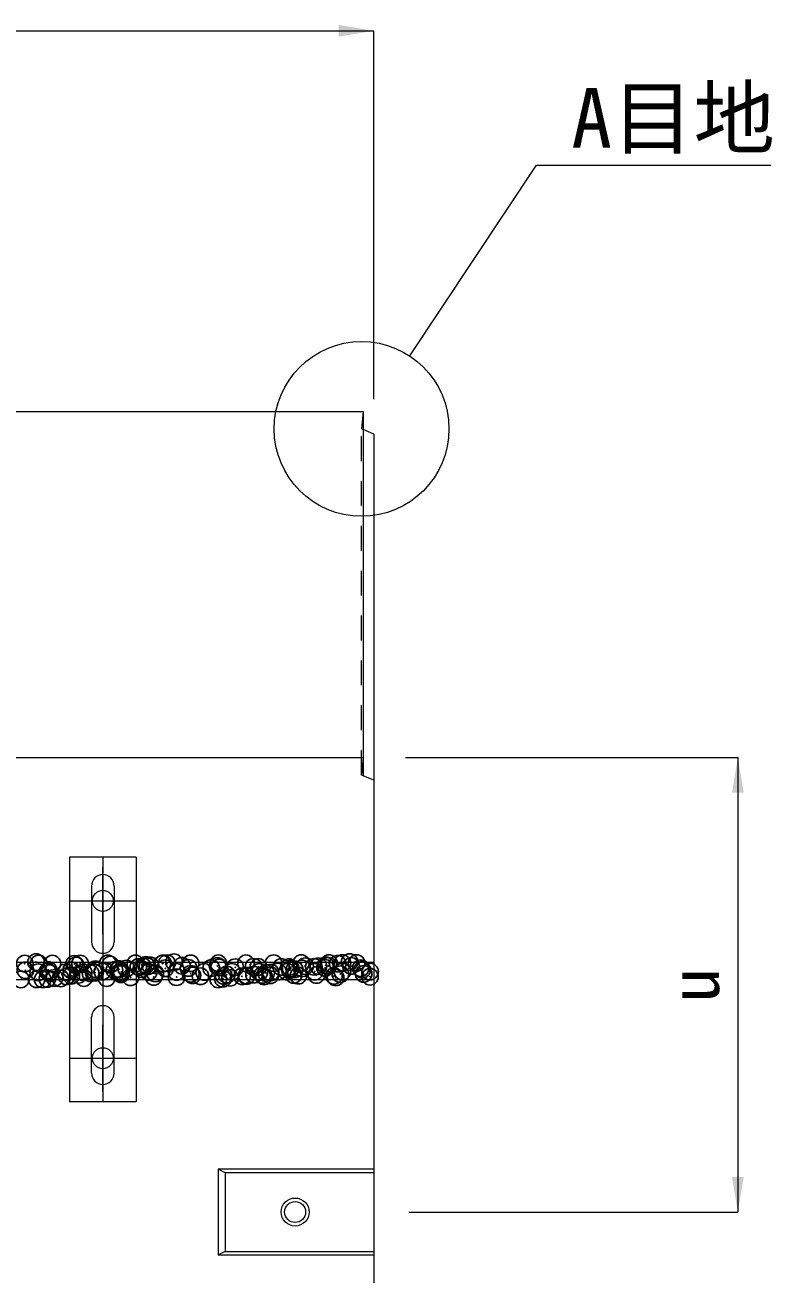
# Model space of a CAD drawing. Units: millimetres at full size; details may follow other scales. Extents: x 5964 to 125098, y -10801 to 28073.
# Drawn here: x 100389 to 100817, y 8409 to 9124 of the extents above; entities that cross this region are included whole.
import ezdxf
from ezdxf.enums import TextEntityAlignment as Align

# ---------------------------------------------------------------- set-up
doc = ezdxf.new("R2010")
doc.units = ezdxf.units.MM
doc.header["$LTSCALE"] = 19
doc.header["$PDMODE"] = 32
doc.header["$PDSIZE"] = 9.5
doc.linetypes.add('USER1', pattern=[1.35, 0.75, -0.6])
doc.linetypes.add('USER4', pattern=[12.8, 11, -0.6, 0.6, -0.6])
for name, color, linetype, lineweight in [('0_2', 7, 'Continuous', 20), ('インサート', 3, 'USER1', 9), ('ジョイント', 7, 'Continuous', 9), ('寸法線', 7, 'Continuous', 9), ('引出線', 4, 'Continuous', 13), ('本体', 2, 'Continuous', 9), ('補助線', 8, 'Continuous', 13)]:
    doc.layers.add(name, color=color, linetype=linetype, lineweight=lineweight)
doc.layers.add('ハッチング', color=7, linetype='Continuous')
doc.styles.add('ＭＳ ゴシック', font='')
doc.styles.get('ＭＳ ゴシック').set_extended_font_data('MS Gothic')

# ---------------------------------------------------------------- blocks, each defined once
blk = doc.blocks.new('filled_arrow')
at = {"color": 0, "linetype": 'Continuous', "lineweight": -2}
blk.add_solid([(7.5, 1.25), (0, 0), (7.5, -1.25)], dxfattribs=at)

msp = doc.modelspace()

# ---------------------------------------------------------------- linework, layer by layer
at = {"layer": '0_2'}
for p, q in [((99590.69, 8577.69), (100588.69, 8577.69)), ((100588.69, 8568.35), (100588.69, 8492.05))]:
    msp.add_line(p, q, dxfattribs=at)
at = {"layer": 'インサート', "linetype": 'USER4', "lineweight": 5}
for p, q in [((100433.69, 8603.69), (100433.69, 8641.69)), ((100414.69, 8622.69), (100452.69, 8622.69)), ((100433.69, 8513.69), (100433.69, 8551.69)), ((100414.69, 8532.69), (100452.69, 8532.69))]:
    msp.add_line(p, q, dxfattribs=at)
at = {"layer": 'インサート', "linetype": 'Continuous'}
for centre in [(100433.69, 8622.69), (100433.69, 8532.69)]:
    msp.add_circle(centre, 6, dxfattribs=at)
at = {"layer": 'インサート', "linetype": 'Continuous', "lineweight": 5}
for radius in [8, 6]:
    msp.add_circle((100543.69, 8444.69), radius, dxfattribs=at)
at = {"layer": 'ジョイント'}
for p, q in [((100452.69, 8647.69), (100414.69, 8647.69)), ((100414.69, 8647.69), (100414.69, 8507.69)), ((100452.69, 8647.69), (100452.69, 8507.69)), ((100427.19, 8631.19), (100427.19, 8599.19)), ((100440.19, 8631.19), (100440.19, 8599.19)), ((100427.19, 8524.19), (100427.19, 8556.19)), ((100440.19, 8524.19), (100440.19, 8556.19)), ((100452.69, 8507.69), (100414.69, 8507.69))]:
    msp.add_line(p, q, dxfattribs=at)
for centre, start, end in [((100433.69, 8631.19), 0, 180), ((100433.69, 8599.19), 180, 0), ((100433.69, 8556.19), 0, 180), ((100433.69, 8524.19), 180, 0)]:
    msp.add_arc(centre, 6.5, start, end, dxfattribs=at)
at = {"layer": 'ハッチング'}
for p in [(100389.02, 8586.79), (100395.48, 8587.65), (100397.03, 8586.84), (100404.84, 8586.82), (100417.36, 8586.67), (100418.29, 8585.81), (100420.66, 8586.85), (100436.48, 8586.88), (100437.98, 8586.22), (100442.67, 8583.72), (100447.1, 8584), (100452.3, 8586.91), (100454, 8584.9), (100455.66, 8583.66), (100456.64, 8585.25), (100458.31, 8586.04), (100459.25, 8585.18), (100460.77, 8585.8), (100467.67, 8586.7), (100468.12, 8586.94), (100469.38, 8584.15), (100470.32, 8587.05), (100474.45, 8587.6), (100478.94, 8585.59), (100482.68, 8584.32), (100483.94, 8586.97), (100495.68, 8584.26), (100499.27, 8585.42), (100499.76, 8586.99), (100500.2, 8584.56), (100509.4, 8584.75), (100515.58, 8587.02), (100519.89, 8584.97), (100522.69, 8584.92), (100531.4, 8587.05), (100535.69, 8584.86), (100540.22, 8584.8), (100541.16, 8583.94), (100547.22, 8587.08), (100547.5, 8584.06), (100549.41, 8585.35), (100554.4, 8584.97), (100557.04, 8585.32), (100560.85, 8584.35), (100561.17, 8585.86), (100562.71, 8585.52), (100563.04, 8587.11), (100568.07, 8586.77), (100570.72, 8587.12), (100574.85, 8587.66), (100575.7, 8585.46), (100578.86, 8587.14), (100581.18, 8584.17), (100386.82, 8577.75), (100389.36, 8582.95), (100395.8, 8577.86), (100396.73, 8581.88), (100399.3, 8577.7), (100401.94, 8578.05), (100402.09, 8582.21), (100402.65, 8583.12), (100403.02, 8581.35), (100406.07, 8578.6), (100409.52, 8578.35), (100412.55, 8581.91), (100412.97, 8579.5), (100415.62, 8579.85), (100415.65, 8583.05), (100419.75, 8580.4), (100422.71, 8581.76), (100422.82, 8578.52), (100426.65, 8581.3), (100428.37, 8581.94), (100429.29, 8581.65), (100429.37, 8583.55), (100433.42, 8582.2), (100435.82, 8578.46), (100440.32, 8583.1), (100442.97, 8583.45), (100443.04, 8581.58), (100443.98, 8580.73), (100444.19, 8581.97), (100449.54, 8578.96), (100460.01, 8582), (100462.83, 8579.13), (100463.67, 8581.13), (100475.83, 8582.02), (100475.83, 8579.06), (100484, 8580.96), (100484.93, 8580.1), (100489.55, 8579.56), (100491.65, 8582.05), (100499.7, 8577.77), (100502.35, 8578.12), (100502.85, 8579.73), (100504.62, 8580.51), (100506.48, 8578.66), (100507.47, 8582.08), (100513.38, 8579.57), (100515.84, 8579.66), (100516.02, 8579.92), (100520.15, 8580.46), (100523.29, 8582.11), (100524.95, 8580.34), (100525.89, 8579.48), (100527.05, 8581.37), (100529.56, 8580.16), (100529.7, 8581.72), (100533.83, 8582.26), (100539.11, 8582.14), (100540.73, 8583.17), (100542.86, 8580.33), (100543.37, 8583.52), (100545.58, 8579.89), (100554.93, 8582.17), (100555.86, 8580.27), (100565.9, 8579.71), (100566.84, 8578.85), (100569.58, 8580.76), (100570.75, 8582.2), (100582.11, 8583.31), (100582.87, 8580.93), (100586.53, 8579.26), (100586.57, 8582.23)]:
    msp.add_point(p, dxfattribs=at)
at = {"layer": '寸法線'}
for p, q in [((99590.69, 9120.4), (100588.69, 9120.4)), ((100588.69, 8909.69), (100588.69, 9120.4)), ((100606.93, 8704.67), (100796.97, 8704.67)), ((100796.97, 8704.67), (100796.97, 8444.69)), ((100608.69, 8444.69), (100796.97, 8444.69))]:
    msp.add_line(p, q, dxfattribs=at)
at = {"layer": '引出線'}
msp.add_lwpolyline([(100609.31, 8934.38), (100681.7, 9043.64), (100815.91, 9043.64)], dxfattribs=at)
at = {"layer": '引出線', "lineweight": 9}
msp.add_circle((100581.69, 8892.69), 50, dxfattribs=at)
at = {"layer": '本体', "lineweight": 20}
for p, q in [((99596.69, 8902.69), (100582.69, 8902.69)), ((100582.69, 8902.69), (100582.69, 8892.27)), ((100588.69, 8889.69), (100582.69, 8892.27)), ((100588.69, 8889.69), (100588.69, 8027.69)), ((99596.69, 8704.67), (100582.69, 8704.67)), ((100588.69, 8691.69), (100582.69, 8694.26)), ((99590.69, 8587.69), (100588.69, 8587.69)), ((99590.69, 8577.69), (100588.69, 8577.69))]:
    msp.add_line(p, q, dxfattribs=at)
at = {"layer": '本体', "color": 4, "linetype": 'USER1', "lineweight": 5}
for p, q in [((100582.69, 8902.69), (100581.69, 8892.69)), ((100581.69, 8694.69), (100581.69, 8892.69)), ((100582.69, 8892.27), (100581.69, 8892.69)), ((100582.69, 8704.69), (100581.69, 8694.69)), ((100582.69, 8694.26), (100581.69, 8694.69))]:
    msp.add_line(p, q, dxfattribs=at)
at = {"layer": '本体', "lineweight": 5}
msp.add_line((100582.69, 8892.27), (100582.69, 8694.26), dxfattribs=at)
at = {"layer": '本体', "color": 4, "lineweight": 5}
for p, q in [((100503.69, 8467.19), (100499.69, 8469.19)), ((100499.69, 8469.19), (100499.69, 8420.19)), ((100588.69, 8469.19), (100499.69, 8469.19)), ((100503.69, 8467.19), (100503.69, 8422.19)), ((100588.69, 8467.19), (100503.69, 8467.19)), ((100503.69, 8422.19), (100499.69, 8420.19)), ((100499.69, 8420.19), (100588.69, 8420.19)), ((100503.69, 8422.19), (100588.69, 8422.19))]:
    msp.add_line(p, q, dxfattribs=at)
at = {"layer": '補助線'}
for p, q in [((100433.69, 8647.69), (100433.69, 8507.69)), ((100452.69, 8577.69), (100414.69, 8577.69))]:
    msp.add_line(p, q, dxfattribs=at)

# ---------------------------------------------------------------- block references
at = {"layer": '寸法線', "xscale": 2.67, "yscale": 2.67}
for p, rotation in [((100588.69, 9120.4), 180), ((100796.97, 8704.67), 270), ((100796.97, 8444.69), 90)]:
    msp.add_blockref('filled_arrow', p, dxfattribs=dict(at, rotation=rotation))
at = {"layer": '引出線', "xscale": 0.133, "yscale": 0.133, "rotation": 56.5}
msp.add_blockref('filled_arrow', (100609.31, 8934.38), dxfattribs=at)

# ---------------------------------------------------------------- texts
at = {"layer": '寸法線', "style": 'ＭＳ ゴシック'}
msp.add_text('u', height=28.48, rotation=90, dxfattribs=at).set_placement((100771.97, 8574.68), align=Align.MIDDLE_CENTER)
at = {"layer": '引出線', "style": 'ＭＳ ゴシック'}
msp.add_text('A目地', height=34.18, dxfattribs=at).set_placement((100701.7, 9087.75), align=Align.TOP_LEFT)

doc.saveas('drawing.dxf')
